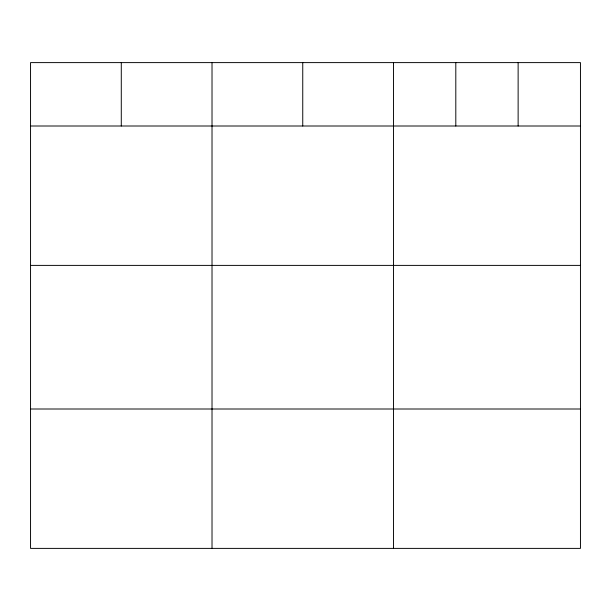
<?xml version="1.0" encoding="UTF-8"?>
<svg xmlns="http://www.w3.org/2000/svg" width="611" height="611" viewBox="0 0 611 611"><rect width="100%" height="100%" fill="white"/><g stroke="black" fill="none" stroke-linecap="round" stroke-linejoin="round"><path stroke-width="0.92" d="M580.45 126.003L580.45 548.388L30.55 548.388L30.55 62.612L580.45 62.612L580.45 126.003L30.55 126.003M30.55 265.388L580.45 265.388M30.55 409.003L580.45 409.003M518.128 62.612L518.128 126.003M455.806 62.612L455.806 126.003M393.484 62.612L393.484 548.388M302.75 62.612L302.75 126.003M212.017 62.612L212.017 548.388M121.284 62.612L121.284 126.003"/></g></svg>
